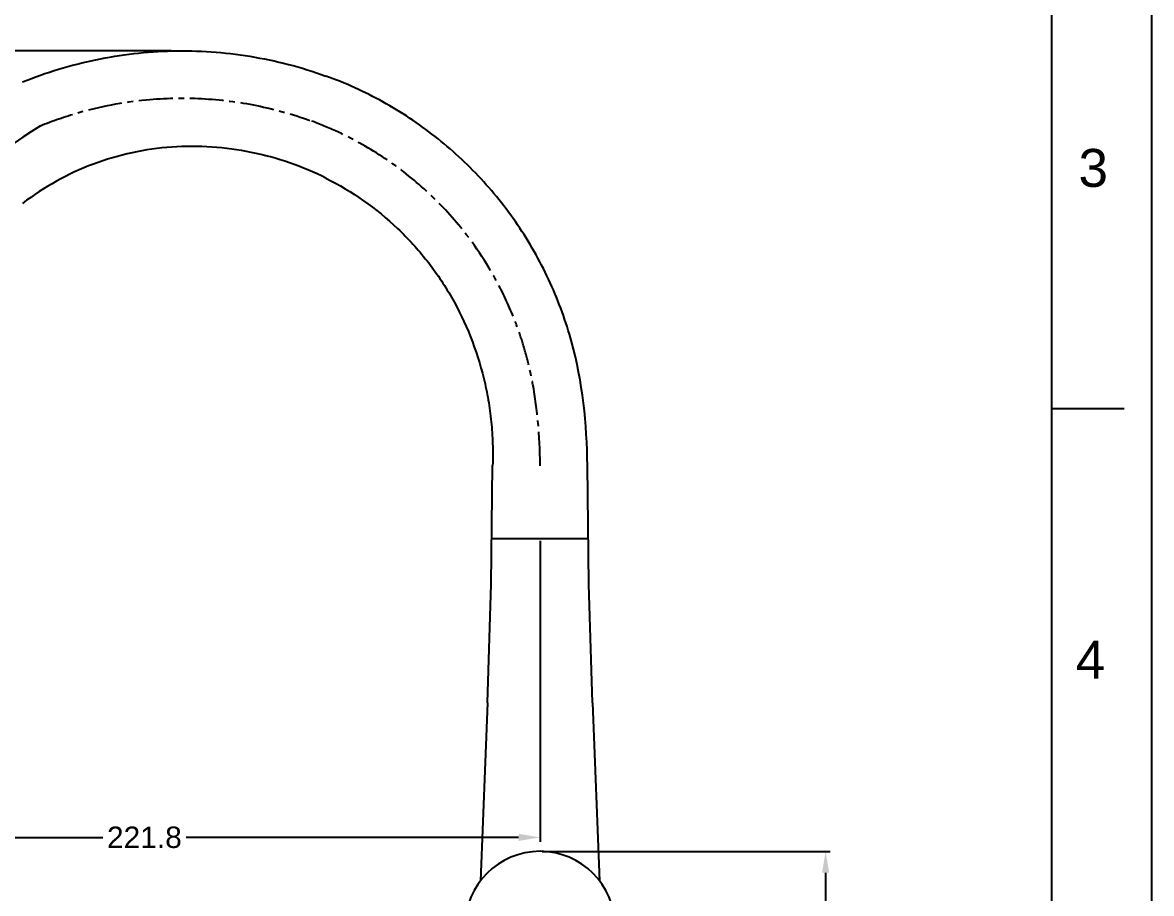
# Model space of a CAD drawing. Header units: millimetres. Extents: x 6330 to 7158, y 1153 to 2324.
# Drawn here: x 6841.9 to 7158.3, y 1742.1 to 1986.2 of the extents above; entities that cross this region are included whole.
import ezdxf

# ---------------------------------------------------------------- set-up
doc = ezdxf.new("R2010")
doc.units = ezdxf.units.MM
doc.linetypes.add('CENTER2', pattern=[28.575, 19.05, -3.175, 3.175, -3.175])
doc.layers.add('CENTER', color=1, linetype='CENTER2')
doc.layers.add('DIM', color=3, linetype='Continuous', lineweight=9)
doc.styles.get("Standard").update_dxf_attribs({"font": 'arial.ttf'})
doc.dimstyles.new('사본(2) STANDARD', dxfattribs={"dimscale": 0, "dimtxt": 4, "dimasz": 4, "dimexe": 1.25, "dimexo": 0.625, "dimgap": 1.5, "dimtad": 3, "dimtih": 1, "dimtoh": 1, "dimdec": 1, "dimzin": 9, "dimdsep": 46, "dimtxsty": 'Standard', "dimcen": 2.5, "dimclrd": 3, "dimclre": 3, "dimclrt": 4, "dimadec": 0, "dimazin": 0, "dimtfac": 1, "dimtdec": 1, "dimtmove": 0, "dimatfit": 3, "dimfxl": 1.25, "dimtfill": 1, "dimtolj": 1, "dimtzin": 0, "dimarcsym": 0})

# ---------------------------------------------------------------- blocks, each defined once
blk = doc.blocks.new('*D20')
at = {"layer": 'Defpoints', "color": 0, "transparency": 16777216}
for p in [(6884.24, 1978.27), (6663.66, 1566.32), (6960.67, 1566.32)]:
    blk.add_point(p, dxfattribs=at)
at = {"layer": 'DIM', "color": 3, "lineweight": -2, "transparency": 16777216}
for p, q in [((6883.61, 1978.27), (6662.41, 1978.27)), ((6663.66, 1972.27), (6663.66, 1776.81)), ((6663.66, 1572.32), (6663.66, 1767.78)), ((6960.05, 1566.32), (6662.41, 1566.32))]:
    blk.add_line(p, q, dxfattribs=at)
at = {"layer": 'DIM', "color": 3, "transparency": 16777216}
for points in [[(6662.66, 1972.27), (6664.66, 1972.27), (6663.66, 1978.27)], [(6662.66, 1572.32), (6664.66, 1572.32), (6663.66, 1566.32)]]:
    blk.add_solid(points, dxfattribs=at)
at = {"layer": 'DIM', "color": 4, "transparency": 16777216, "insert": (6663.66, 1772.29), "char_height": 6, "attachment_point": 5, "bg_fill": 3, "box_fill_scale": 1.1, "bg_fill_color": 256, "bg_fill_true_color": 13158600, "bg_fill_transparency": 0}
blk.add_mtext('\\A1;412', dxfattribs=at)
blk = doc.blocks.new('*D21')
at = {"layer": 'Defpoints', "color": 0, "transparency": 16777216}
for p in [(6986.93, 1753.89), (7013.19, 1566.32), (7067, 1566.32)]:
    blk.add_point(p, dxfattribs=at)
at = {"layer": 'DIM', "color": 3, "lineweight": -2, "transparency": 16777216}
for p, q in [((6987.56, 1753.89), (7068.25, 1753.89)), ((7067, 1747.89), (7067, 1664.67)), ((7067, 1572.32), (7067, 1655.54)), ((7013.82, 1566.32), (7068.25, 1566.32))]:
    blk.add_line(p, q, dxfattribs=at)
at = {"layer": 'DIM', "color": 3, "transparency": 16777216}
for points in [[(7066, 1747.89), (7068, 1747.89), (7067, 1753.89)], [(7066, 1572.32), (7068, 1572.32), (7067, 1566.32)]]:
    blk.add_solid(points, dxfattribs=at)
at = {"layer": 'DIM', "color": 4, "transparency": 16777216, "insert": (7067, 1660.11), "char_height": 6, "attachment_point": 5, "bg_fill": 3, "box_fill_scale": 1.1, "bg_fill_color": 256, "bg_fill_true_color": 13158600, "bg_fill_transparency": 0}
blk.add_mtext('\\A1;187.6', dxfattribs=at)
blk = doc.blocks.new('*D22')
at = {"layer": 'Defpoints', "color": 0, "transparency": 16777216}
for p in [(6765.13, 1840.53), (6986.93, 1841.53), (6986.93, 1757.8)]:
    blk.add_point(p, dxfattribs=at)
at = {"layer": 'DIM', "color": 3, "lineweight": -2, "transparency": 16777216}
for p, q in [((6765.13, 1839.9), (6765.13, 1756.55)), ((6986.93, 1840.9), (6986.93, 1756.55)), ((6771.13, 1757.8), (6864.35, 1757.8)), ((6980.93, 1757.8), (6887.71, 1757.8))]:
    blk.add_line(p, q, dxfattribs=at)
at = {"layer": 'DIM', "color": 3, "transparency": 16777216}
for points in [[(6771.13, 1758.8), (6771.13, 1756.8), (6765.13, 1757.8)], [(6980.93, 1758.8), (6980.93, 1756.8), (6986.93, 1757.8)]]:
    blk.add_solid(points, dxfattribs=at)
at = {"layer": 'DIM', "color": 4, "transparency": 16777216, "insert": (6876.03, 1757.8), "char_height": 6, "attachment_point": 5, "bg_fill": 3, "box_fill_scale": 1.1, "bg_fill_color": 256, "bg_fill_true_color": 13158600, "bg_fill_transparency": 0}
blk.add_mtext('\\A1;221.8', dxfattribs=at)

msp = doc.modelspace()

# ---------------------------------------------------------------- linework, layer by layer
at = {"color": 7, "linetype": 'Continuous'}
for p, q in [((7158.33, 2324.25), (7158.33, 1152.91)), ((7130.44, 1180.8), (7130.44, 2296.36)), ((7130.44, 1878.03), (7150.71, 1878.03)), ((6973.2, 1828.77), (6973.66, 1862.04)), ((7000.66, 1828.77), (7000.2, 1862.04)), ((6972.18, 1795.51), (6973.2, 1828.77)), ((7001.69, 1795.51), (7000.66, 1828.77)), ((6972.18, 1795.51), (6970.22, 1745.61)), ((7001.69, 1795.51), (7003.65, 1745.61))]:
    msp.add_line(p, q, dxfattribs=at)
msp.add_line((7000.49, 1841.53), (6973.38, 1841.53))
msp.add_arc((6986.93, 1732.89), 21.01, 0, 180, dxfattribs=at)
for points, knots in [([(6841.88, 1969.56), (6848.5, 1972.25), (6862.31, 1976.45), (6883.91, 1978.93), (6905.78, 1977.41), (6920.02, 1973.74), (6926.91, 1971.24)], [0, 0, 0, 0, 0.246927, 0.495454, 0.746802, 1, 1, 1, 1]), ([(7000.2, 1862.04), (7000.14, 1873.71), (6998.22, 1891.41), (6990.21, 1913.47), (6981.64, 1928.87), (6970.75, 1942.71), (6957.79, 1954.65), (6943.11, 1964.4), (6932.41, 1969.25), (6926.91, 1971.24)], [0, 0, 0, 0, 0.249661, 0.374716, 0.499773, 0.62483, 0.749886, 0.874943, 1, 1, 1, 1]), ([(6926.91, 1942.6), (6920.32, 1945.91), (6909.67, 1949.59), (6894.95, 1951.57), (6879.94, 1951.6), (6861.28, 1947.58), (6847.88, 1940.13), (6841.88, 1935.54)], [0, 0, 0, 0, 0.246741, 0.370979, 0.495873, 0.74714, 1, 1, 1, 1]), ([(6926.91, 1942.6), (6934.21, 1938.93), (6944.45, 1931.75), (6955.49, 1919.62), (6962.38, 1909.38), (6967.68, 1898.25), (6970.82, 1888.46), (6972.5, 1880.43), (6973.32, 1874.33), (6973.73, 1868.19), (6973.67, 1864.09), (6973.66, 1862.04)], [0, 0, 0, 0, 0.249445, 0.374503, 0.499562, 0.624628, 0.749701, 0.812274, 0.874845, 0.937418, 1, 1, 1, 1])]:
    msp.add_open_spline(points, degree=3, knots=knots, dxfattribs=at)
at = {"layer": 'CENTER', "color": 1, "linetype": 'CENTER2', "ltscale": 0.5}
msp.add_arc((6937.2, 1812.55), 170.62, 121.9689, 137.7887, dxfattribs=at)
for points, knots in [([(6846.86, 1957.29), (6850.27, 1958.68), (6853.76, 1959.89), (6863.59, 1962.72), (6870.04, 1963.95), (6881.71, 1965.07), (6886.91, 1965.18), (6897.28, 1964.63), (6902.46, 1963.98), (6912.61, 1961.93), (6917.58, 1960.54), (6922.4, 1958.79)], [0, 0, 0, 0, 0.143164, 0.143164, 0.396883, 0.396883, 0.598433, 0.598433, 0.799982, 0.799982, 1, 1, 1, 1]), ([(6986.96, 1861.96), (6986.94, 1865.96), (6986.77, 1869.94), (6986.08, 1877.55), (6985.6, 1881.19), (6984.53, 1886.98), (6984.05, 1889.17), (6983.06, 1893.11), (6982.56, 1894.87), (6981.46, 1898.37), (6980.87, 1900.1), (6978.92, 1905.25), (6977.43, 1908.6), (6972.67, 1917.87), (6968.96, 1923.54), (6961.57, 1932.63), (6958.13, 1936.24), (6950.75, 1942.9), (6946.8, 1945.95), (6938.48, 1951.4), (6934.12, 1953.81), (6927.23, 1956.94), (6924.83, 1957.91), (6922.4, 1958.79)], [0, 0, 0, 0, 0.092728, 0.092728, 0.179444, 0.179444, 0.233374, 0.233374, 0.277904, 0.277904, 0.322435, 0.322435, 0.411495, 0.411495, 0.575154, 0.575154, 0.695866, 0.695866, 0.816579, 0.816579, 0.937291, 0.937291, 1, 1, 1, 1])]:
    msp.add_open_spline(points, degree=3, knots=knots, dxfattribs=at)

# ---------------------------------------------------------------- texts
at = {"char_height": 10.63, "attachment_point": 5}
for s, insert in [('3', (7142.03, 1945.4)), ('4', (7141.23, 1807.62))]:
    msp.add_mtext_dynamic_manual_height_columns(s, width=69.7226, gutter_width=17.43, heights=[0], dxfattribs=dict(at, insert=insert))

# ---------------------------------------------------------------- next in the draw order: dimensions: what is measured, and where the dimension line sits
at = {"layer": 'DIM'}
dim = msp.add_linear_dim(base=(6663.66, 1566.32), p1=(6884.24, 1978.27), p2=(6960.67, 1566.32), angle=90, text='412', dimstyle='사본(2) STANDARD', override={"dimscale": 1, "dimtxt": 6, "dimasz": 6, "dimtad": 0}, dxfattribs=at)
dim.commit()
dim.dimension.update_dxf_attribs({"geometry": '*D20', "text_midpoint": (6663.66, 1772.29)})
dim = msp.add_linear_dim(base=(7067, 1566.32), p1=(6986.93, 1753.89), p2=(7013.19, 1566.32), angle=90, dimstyle='사본(2) STANDARD', override={"dimscale": 1, "dimtxt": 6, "dimasz": 6, "dimtad": 0}, dxfattribs=at)
dim.commit()
dim.dimension.update_dxf_attribs({"geometry": '*D21', "text_midpoint": (7067, 1660.11)})

# ---------------------------------------------------------------- next in the draw order: dimensions: what is measured, and where the dimension line sits
dim = msp.add_linear_dim(base=(6986.93, 1757.8), p1=(6765.13, 1840.53), p2=(6986.93, 1841.53), dimstyle='사본(2) STANDARD', override={"dimscale": 1, "dimtxt": 6, "dimasz": 6, "dimtad": 0}, dxfattribs=at)
dim.commit()
dim.dimension.update_dxf_attribs({"geometry": '*D22', "text_midpoint": (6876.03, 1757.8)})

doc.saveas('drawing.dxf')
